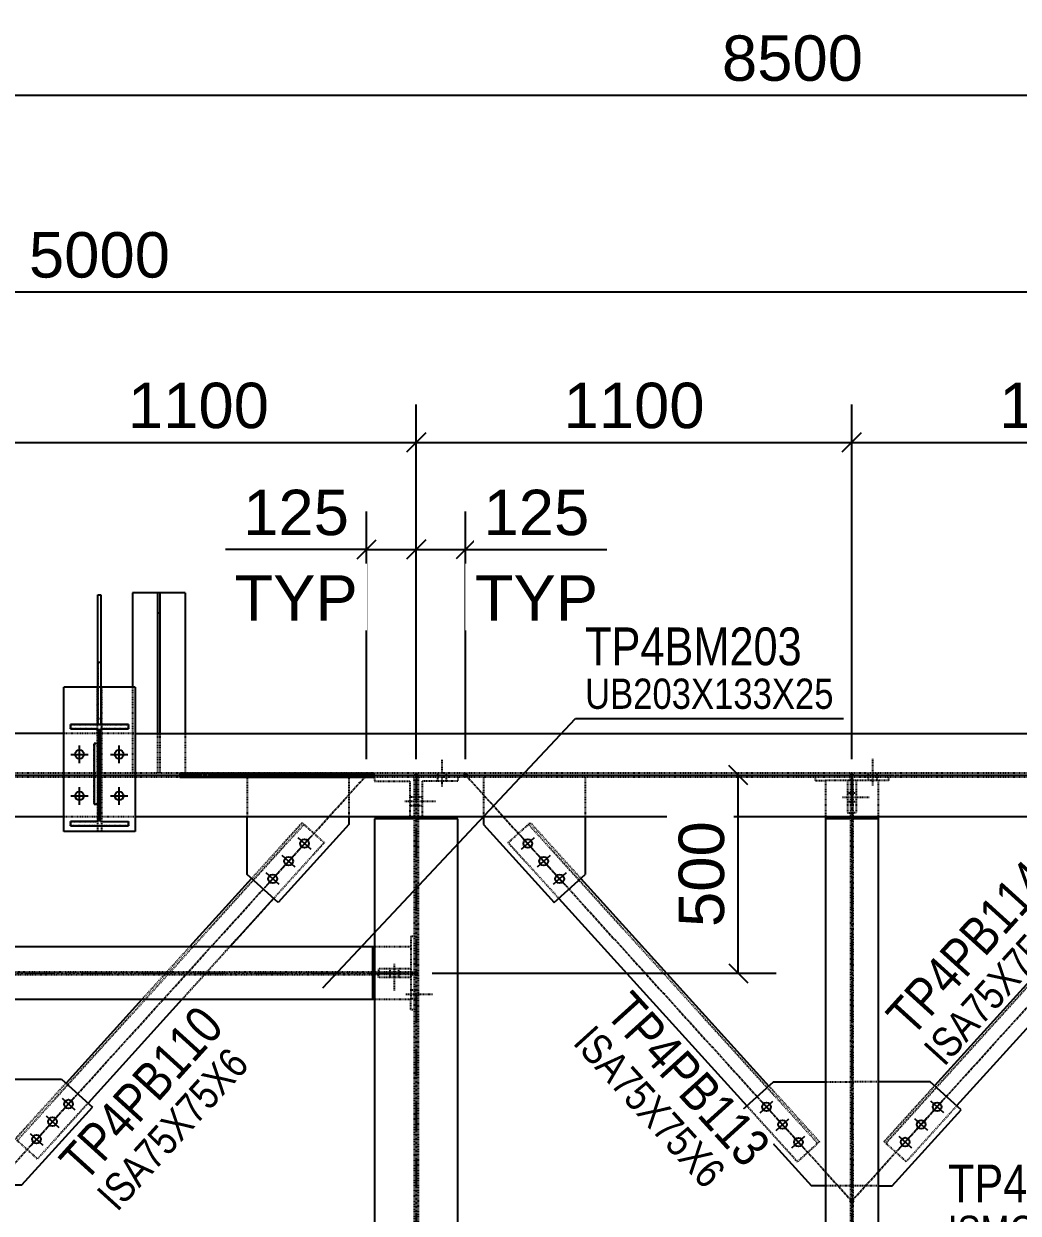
# Model space of a CAD drawing. Header units: millimetres. Extents: x 2102 to 21371, y 12217 to 26594.
# Drawn here: x 10941 to 13452, y 23215 to 26218 of the extents above; entities that cross this region are included whole.
import ezdxf

# ---------------------------------------------------------------- set-up
doc = ezdxf.new("R2010")
doc.units = ezdxf.units.MM
for name, pattern in [('CENTER', [12.7, 7.9375, -1.5875, 1.5875, -1.5875]), ('DXK_LINE_DOT2', [3.9198, 1.9599, -1.9599]), ('DXK_LINE_DOT5', [7.8785, 2.979, -0.9799, 0.9799, -0.9799, 0.9799, -0.9799])]:
    doc.linetypes.add(name, pattern=pattern)
for name, color, linetype in [('1', 7, 'Continuous'), ('2', 7, 'Continuous'), ('4', 7, 'Continuous'), ('6', 7, 'Continuous'), ('8', 7, 'Continuous')]:
    doc.layers.add(name, color=color, linetype=linetype)
doc.styles.add('Arial', font='arial.ttf', dxfattribs={"height": 0.2})
doc.styles.add('Arial Narrow', font='ARIALN.TTF', dxfattribs={"height": 0.2})

# ---------------------------------------------------------------- blocks, each defined once
blk = doc.blocks.new('GridLine-116860372-116908 - 114867')
at = {"layer": '2', "color": 7, "linetype": 'DXK_LINE_DOT5'}
blk.add_line((2535.4, 25070.8), (24512.1, 25070.8), dxfattribs=at)
blk = doc.blocks.new('Part-116860372-116072 - 114867')
at = {"layer": '1', "color": 6, "linetype": 'DXK_LINE_DOT2'}
for p, q in [((13167.3, 25064.1), (13167.3, 24939.6)), ((13488, 25064.1), (13488, 24939.6))]:
    blk.add_line(p, q, dxfattribs=at)
at = {"layer": '2', "color": 2, "linetype": 'Continuous'}
for p, q in [((13167.3, 24757.5), (13167.3, 24939.6)), ((13488, 24939.6), (13488, 24915.6)), ((13488, 24915.6), (13264.6, 24669.3)), ((13264.6, 24669.3), (13167.3, 24757.5))]:
    blk.add_line(p, q, dxfattribs=at)
blk = doc.blocks.new('Part-116860372-114967 - 114867')
at = {"layer": '4', "linetype": 'Continuous'}
for points in [[(15075.6, 25065.8, -1), (15075.6, 25075.8, -1)], [(15075.6, 22565.8, -1), (15075.6, 22575.8, -1)]]:
    blk.add_hatch(color=4, dxfattribs=at).paths.add_polyline_path(points)
at = {"layer": '1', "color": 6, "linetype": 'DXK_LINE_DOT2'}
for p, q in [((14992.3, 25054.1), (14992.3, 24939.6)), ((15158.8, 25054.1), (14992.3, 25054.1)), ((15072, 25054.1), (15072, 23580.8)), ((15079.1, 25054.1), (15079.1, 24939.6)), ((15158.8, 25054.1), (15158.8, 24939.6)), ((15079.1, 24933.3), (15079.1, 22680.6)), ((15072, 23580.8), (15072, 22680.6)), ((14992.3, 22674.4), (14992.3, 22585)), ((15072, 22674.4), (15072, 22585)), ((15079.1, 22674.4), (15079.1, 22585)), ((15158.8, 22674.4), (15158.8, 22585)), ((15158.8, 22585), (14992.3, 22585))]:
    blk.add_line(p, q, dxfattribs=at)
at = {"layer": '2', "color": 2, "linetype": 'Continuous'}
for p, q in [((14992.3, 24939.6), (14992.3, 22674.4)), ((15158.8, 24933.3), (14992.3, 24933.3)), ((15072, 24939.6), (15072, 24933.3)), ((15079.1, 24939.6), (15079.1, 24933.3)), ((15158.8, 24939.6), (15158.8, 22674.4)), ((15158.8, 22680.6), (14992.3, 22680.6)), ((15072, 22680.6), (15072, 22674.4)), ((15079.1, 22680.6), (15079.1, 22674.4))]:
    blk.add_line(p, q, dxfattribs=at)
at = {"layer": '4', "color": 4, "linetype": 'CENTER'}
blk.add_line((15075.6, 25070.8), (15075.6, 22570.8), dxfattribs=at)
at = {"layer": '4', "color": 4, "linetype": 'Continuous'}
for centre in [(15075.6, 25070.8), (15075.6, 22570.8)]:
    blk.add_circle(centre, 5, dxfattribs=at)
blk = doc.blocks.new('Part-116860372-114888 - 114867')
at = {"layer": '1', "color": 6, "linetype": 'DXK_LINE_DOT2'}
for p, q in [((12813.1, 25202.1), (12588.1, 25202.1)), ((19851.4, 25077.6), (9958.1, 25077.6)), ((19851.4, 25064.1), (9958.1, 25064.1)), ((12813.1, 24939.6), (12588.1, 24939.6))]:
    blk.add_line(p, q, dxfattribs=at)
at = {"layer": '2', "color": 2, "linetype": 'Continuous'}
for p, q in [((12588.1, 25202.1), (9958.1, 25202.1)), ((12813.1, 25202.1), (19851.4, 25202.1)), ((12588.1, 24939.6), (9958.1, 24939.6)), ((19851.4, 24939.6), (12813.1, 24939.6))]:
    blk.add_line(p, q, dxfattribs=at)
at = {"layer": '4', "color": 4, "linetype": 'CENTER'}
blk.add_line((9575.6, 25070.8), (20200.6, 25070.8), dxfattribs=at)
blk = doc.blocks.new('Part-116860372-114946 - 114867')
at = {"layer": '4', "linetype": 'Continuous'}
blk.add_hatch(color=4, dxfattribs=at).paths.add_polyline_path([(13700.6, 25065.8, -1), (13700.6, 25075.8, -1)])
at = {"layer": '1', "color": 6, "linetype": 'DXK_LINE_DOT2'}
for p, q in [((13693.8, 25054.1), (13693.8, 24329.8)), ((13707.3, 25054.1), (13693.8, 25054.1)), ((13707.3, 25054.1), (13707.3, 24939.6)), ((13707.3, 24933.3), (13707.3, 19233.3)), ((13693.8, 24329.8), (13693.8, 19233.3))]:
    blk.add_line(p, q, dxfattribs=at)
at = {"layer": '2', "color": 2, "linetype": 'Continuous'}
for p, q in [((13569.3, 24933.3), (13569.3, 19227.1)), ((13831.8, 24933.3), (13569.3, 24933.3)), ((13693.8, 24939.6), (13693.8, 24933.3)), ((13707.3, 24939.6), (13707.3, 24933.3)), ((13831.8, 19227.1), (13831.8, 24933.3))]:
    blk.add_line(p, q, dxfattribs=at)
at = {"layer": '4', "color": 4, "linetype": 'CENTER'}
blk.add_line((13700.6, 25070.8), (13700.6, 19070.8), dxfattribs=at)
at = {"layer": '4', "color": 4, "linetype": 'Continuous'}
blk.add_circle((13700.6, 25070.8), 5, dxfattribs=at)
blk = doc.blocks.new('Part-116860372-114890 - 114867')
at = {"layer": '4', "linetype": 'Continuous'}
blk.add_hatch(color=4, dxfattribs=at).paths.add_polyline_path([(12700.6, 25065.8, -1), (12700.6, 25075.8, -1)])
at = {"layer": '1', "color": 6, "linetype": 'DXK_LINE_DOT2'}
for p, q in [((12609.1, 25217.2), (12609.1, 25230.8)), ((12609.1, 25230.8), (12792.1, 25230.8)), ((12792.1, 25230.8), (12792.1, 25217.2)), ((12696.6, 25217.2), (12609.1, 25217.2)), ((12696.6, 24924.5), (12696.6, 25217.2)), ((12792.1, 25217.2), (12704.5, 25217.2)), ((12704.5, 25217.2), (12704.5, 24924.5)), ((12609.1, 24910.8), (12609.1, 24924.5)), ((12609.1, 24924.5), (12696.6, 24924.5)), ((12704.5, 24924.5), (12792.1, 24924.5)), ((12792.1, 24924.5), (12792.1, 24910.8)), ((12792.1, 24910.8), (12609.1, 24910.8))]:
    blk.add_line(p, q, dxfattribs=at)
at = {"layer": '2', "color": 2, "linetype": 'Continuous'}
for p, q in [((12792.1, 25230.8), (12609.1, 25230.8)), ((12609.1, 25230.8), (12609.1, 25217.2)), ((12792.1, 25217.2), (12792.1, 25230.8)), ((12609.1, 25217.2), (12696.6, 25217.2)), ((12696.6, 25217.2), (12696.6, 24924.5)), ((12704.5, 24924.5), (12704.5, 25217.2)), ((12704.5, 25217.2), (12792.1, 25217.2)), ((12696.6, 24924.5), (12609.1, 24924.5)), ((12609.1, 24924.5), (12609.1, 24910.8)), ((12704.5, 24924.5), (12792.1, 24924.5)), ((12792.1, 24910.8), (12792.1, 24924.5)), ((12609.1, 24910.8), (12792.1, 24910.8))]:
    blk.add_line(p, q, dxfattribs=at)
at = {"layer": '4', "color": 4, "linetype": 'CENTER'}
blk.add_line((12700.6, 25070.8), (12700.6, 25070.8), dxfattribs=at)
at = {"layer": '4', "color": 4, "linetype": 'Continuous'}
blk.add_circle((12700.6, 25070.8), 5, dxfattribs=at)
blk = doc.blocks.new('Part-116860372-114964 - 114867')
at = {"layer": '4', "linetype": 'Continuous'}
for points in [[(12325.6, 24440.8, -1), (12325.6, 24450.8, -1)], [(13700.6, 24440.8, -1), (13700.6, 24450.8, -1)]]:
    blk.add_hatch(color=4, dxfattribs=at).paths.add_polyline_path(points)
at = {"layer": '1', "color": 6, "linetype": 'DXK_LINE_DOT2'}
for p, q in [((12417.1, 24529.1), (12339.5, 24529.1)), ((12339.5, 24529.1), (12339.5, 24362.6)), ((13683.8, 24529.1), (13569.3, 24529.1)), ((13683.8, 24529.1), (13683.8, 24362.6)), ((12417.1, 24449.4), (12339.5, 24449.4)), ((12417.1, 24442.3), (12339.5, 24442.3)), ((13563.1, 24449.4), (12423.3, 24449.4)), ((12423.3, 24442.3), (13563.1, 24442.3)), ((13683.8, 24449.4), (13569.3, 24449.4)), ((13683.8, 24442.3), (13569.3, 24442.3)), ((12417.1, 24362.6), (12339.5, 24362.6)), ((13683.8, 24362.6), (13569.3, 24362.6))]:
    blk.add_line(p, q, dxfattribs=at)
at = {"layer": '2', "color": 2, "linetype": 'Continuous'}
for p, q in [((13569.3, 24529.1), (12417.1, 24529.1)), ((12423.3, 24529.1), (12423.3, 24362.6)), ((13563.1, 24529.1), (13563.1, 24362.6)), ((12423.3, 24449.4), (12417.1, 24449.4)), ((12417.1, 24442.3), (12423.3, 24442.3)), ((13569.3, 24449.4), (13563.1, 24449.4)), ((13569.3, 24442.3), (13563.1, 24442.3)), ((13569.3, 24362.6), (12417.1, 24362.6))]:
    blk.add_line(p, q, dxfattribs=at)
at = {"layer": '4', "color": 4, "linetype": 'CENTER'}
blk.add_line((12325.6, 24445.8), (13700.6, 24445.8), dxfattribs=at)
at = {"layer": '4', "color": 4, "linetype": 'Continuous'}
for centre in [(12325.6, 24445.8), (13700.6, 24445.8)]:
    blk.add_circle(centre, 5, dxfattribs=at)
blk = doc.blocks.new('Part-116860372-116075 - 114867')
at = {"layer": '1', "color": 6, "linetype": 'DXK_LINE_DOT2'}
for p, q in [((13913.2, 25064.1), (13913.2, 24939.6)), ((14233.8, 25064.1), (14233.8, 24939.6))]:
    blk.add_line(p, q, dxfattribs=at)
at = {"layer": '2', "color": 2, "linetype": 'Continuous'}
for p, q in [((13913.2, 24939.6), (13913.2, 24915.6)), ((14233.8, 24939.6), (14233.8, 24757.5)), ((13913.2, 24915.6), (14136.6, 24669.3)), ((14136.6, 24669.3), (14233.8, 24757.5))]:
    blk.add_line(p, q, dxfattribs=at)
blk = doc.blocks.new('Part-116860372-154281 - 114867')
at = {"layer": '1', "color": 6, "linetype": 'DXK_LINE_DOT2'}
for p, q in [((12804.8, 25348.3), (12804.8, 25077.6)), ((12884.5, 25202.1), (12884.5, 25077.6)), ((12891.6, 25202.1), (12891.6, 25077.6)), ((12971.3, 25202.1), (12971.3, 25077.6))]:
    blk.add_line(p, q, dxfattribs=at)
at = {"layer": '2', "color": 2, "linetype": 'Continuous'}
for p, q in [((12971.3, 25645.8), (12804.8, 25645.8)), ((12804.8, 25645.8), (12804.8, 25348.3)), ((12884.5, 25645.8), (12884.5, 25202.1)), ((12891.6, 25645.8), (12891.6, 25202.1)), ((12971.3, 25645.8), (12971.3, 25202.1)), ((12884.5, 25583.3), (12891.6, 25583.3))]:
    blk.add_line(p, q, dxfattribs=at)
blk = doc.blocks.new('Bolt-116860372-116079 - 114867')
at = {"layer": '2', "color": 1, "linetype": 'Continuous'}
for p, q in [((15324.3, 24042.7), (15365.1, 24005.8)), ((15363.1, 24044.7), (15326.2, 24003.9)), ((15274, 23987.1), (15314.7, 23950.2)), ((15312.8, 23989.1), (15275.9, 23948.3)), ((15223.6, 23931.5), (15264.4, 23894.6)), ((15262.5, 23933.5), (15225.5, 23892.7))]:
    blk.add_line(p, q, dxfattribs=at)
for centre in [(15344.7, 24024.3), (15294.3, 23968.7), (15244, 23913.1)]:
    blk.add_circle(centre, 13.8, dxfattribs=at)
blk = doc.blocks.new('Part-116860372-115091 - 114867')
at = {"layer": '4', "linetype": 'Continuous'}
for points in [[(16292.4, 25065.8, -1), (16292.4, 25075.8, -1)], [(15075.6, 23722.1, -1), (15075.6, 23732.1, -1)]]:
    blk.add_hatch(color=4, dxfattribs=at).paths.add_polyline_path(points)
at = {"layer": '1', "color": 6, "linetype": 'DXK_LINE_DOT2'}
for p, q in [((16094.6, 24915.8), (15183.1, 23909.2)), ((16089.1, 24920.8), (15929.7, 24744.8)), ((16089.1, 24920.8), (16158.6, 24857.9)), ((16158.6, 24857.9), (15999.2, 24681.9)), ((15177.6, 23914.2), (15337, 24090.3)), ((15406.5, 24027.3), (15247.1, 23851.3)), ((15247.1, 23851.3), (15177.6, 23914.2))]:
    blk.add_line(p, q, dxfattribs=at)
at = {"layer": '2', "color": 2, "linetype": 'Continuous'}
for p, q in [((15929.7, 24744.8), (15337, 24090.3)), ((15999.2, 24681.9), (15406.5, 24027.3))]:
    blk.add_line(p, q, dxfattribs=at)
at = {"layer": '4', "color": 4, "linetype": 'CENTER'}
blk.add_line((15075.6, 23727.1), (16292.4, 25070.8), dxfattribs=at)
at = {"layer": '4', "color": 4, "linetype": 'Continuous'}
for centre in [(16292.4, 25070.8), (15075.6, 23727.1)]:
    blk.add_circle(centre, 5, dxfattribs=at)
blk = doc.blocks.new('Part-116860372-115092 - 114867')
at = {"layer": '4', "linetype": 'Continuous'}
for points in [[(13856.8, 25065.8, -1), (13856.8, 25075.8, -1)], [(15075.6, 23722.1, -1), (15075.6, 23732.1, -1)]]:
    blk.add_hatch(color=4, dxfattribs=at).paths.add_polyline_path(points)
at = {"layer": '1', "color": 6, "linetype": 'DXK_LINE_DOT2'}
for p, q in [((13990.9, 24857.9), (14060.4, 24920.8)), ((14054.8, 24915.8), (14968, 23908.9)), ((14060.4, 24920.8), (14219.9, 24744.9)), ((13990.9, 24857.9), (14150.5, 24681.9)), ((14973.6, 23914), (14814, 24089.9)), ((14744.6, 24026.9), (14904.1, 23851)), ((14973.6, 23914), (14904.1, 23851))]:
    blk.add_line(p, q, dxfattribs=at)
at = {"layer": '2', "color": 2, "linetype": 'Continuous'}
for p, q in [((14219.9, 24744.9), (14814, 24089.9)), ((14150.5, 24681.9), (14744.6, 24026.9))]:
    blk.add_line(p, q, dxfattribs=at)
at = {"layer": '4', "color": 4, "linetype": 'CENTER'}
blk.add_line((13856.8, 25070.8), (15075.6, 23727.1), dxfattribs=at)
at = {"layer": '4', "color": 4, "linetype": 'Continuous'}
for centre in [(13856.8, 25070.8), (15075.6, 23727.1)]:
    blk.add_circle(centre, 5, dxfattribs=at)
blk = doc.blocks.new('Part-116860372-115093 - 114867')
at = {"layer": '4', "linetype": 'Continuous'}
for points in [[(13544.3, 25065.8, -1), (13544.3, 25075.8, -1)], [(12325.6, 23722.1, -1), (12325.6, 23732.1, -1)]]:
    blk.add_hatch(color=4, dxfattribs=at).paths.add_polyline_path(points)
at = {"layer": '1', "color": 6, "linetype": 'DXK_LINE_DOT2'}
for p, q in [((13346.3, 24915.8), (12441.4, 23918)), ((13340.8, 24920.8), (13181.2, 24744.9)), ((13340.8, 24920.8), (13410.2, 24857.9)), ((13410.2, 24857.9), (12961, 24362.6)), ((12985.5, 24529.1), (12834.5, 24362.6)), ((12435.8, 23923.1), (12595.4, 24099)), ((12664.8, 24036), (12505.3, 23860.1)), ((12435.8, 23923.1), (12505.3, 23860.1))]:
    blk.add_line(p, q, dxfattribs=at)
at = {"layer": '2', "color": 2, "linetype": 'Continuous'}
for p, q in [((13181.2, 24744.9), (12985.5, 24529.1)), ((13250.7, 24681.9), (13112, 24529.1)), ((12834.5, 24362.6), (12595.4, 24099)), ((12961, 24362.6), (12664.8, 24036))]:
    blk.add_line(p, q, dxfattribs=at)
at = {"layer": '4', "color": 4, "linetype": 'CENTER'}
blk.add_line((12325.6, 23727.1), (13544.3, 25070.8), dxfattribs=at)
at = {"layer": '4', "color": 4, "linetype": 'Continuous'}
for centre in [(13544.3, 25070.8), (12325.6, 23727.1)]:
    blk.add_circle(centre, 5, dxfattribs=at)
blk = doc.blocks.new('Part-116860372-115464 - 114867')
at = {"layer": '1', "color": 6, "linetype": 'DXK_LINE_DOT2'}
for p, q in [((14959.5, 25064.1), (14959.5, 25054.1)), ((14959.5, 25054.1), (14992.3, 25054.1)), ((15062, 25054.1), (15062, 24951.6)), ((15072, 25054.1), (15072, 25064.1)), ((15062, 24951.6), (15072, 24951.6))]:
    blk.add_line(p, q, dxfattribs=at)
blk = doc.blocks.new('Bolt-116860372-115478 - 114867')
at = {"layer": '1', "color": 1, "linetype": 'DXK_LINE_DOT2'}
for p, q in [((15141.6, 25037.8), (15141.6, 25122.8)), ((15127.9, 25064.1), (15127.9, 25077.6)), ((15155.4, 25064.1), (15155.4, 25077.6)), ((15127.9, 25054.1), (15127.9, 25064.1)), ((15155.4, 25054.1), (15155.4, 25064.1))]:
    blk.add_line(p, q, dxfattribs=at)
blk = doc.blocks.new('Bolt-116860372-115490 - 114867')
at = {"layer": '1', "color": 1, "linetype": 'DXK_LINE_DOT2'}
for p, q in [((13681.3, 25002.8), (13693.8, 25002.8)), ((13693.8, 25002.8), (13707.3, 25002.8)), ((13707.3, 25002.8), (13719.8, 25002.8)), ((13665.1, 24989.1), (13762.6, 24989.1)), ((13681.3, 24975.3), (13693.8, 24975.3)), ((13693.8, 24975.3), (13707.3, 24975.3)), ((13707.3, 24975.3), (13719.8, 24975.3))]:
    blk.add_line(p, q, dxfattribs=at)
blk = doc.blocks.new('Part-116860372-115488 - 114867')
at = {"layer": '1', "color": 6, "linetype": 'DXK_LINE_DOT2'}
for p, q in [((13707.3, 25064.1), (13707.3, 25054.1)), ((13832.3, 25051.6), (13719.8, 25051.6)), ((13719.8, 25051.6), (13719.8, 24939.6)), ((13832.3, 25064.1), (13832.3, 25051.6)), ((13707.3, 24939.6), (13707.3, 24939.1))]:
    blk.add_line(p, q, dxfattribs=at)
at = {"layer": '2', "color": 2, "linetype": 'Continuous'}
for p, q in [((13719.8, 24939.1), (13707.3, 24939.1)), ((13719.8, 24939.6), (13719.8, 24939.1))]:
    blk.add_line(p, q, dxfattribs=at)
blk = doc.blocks.new('Part-116860372-115463 - 114867')
at = {"layer": '1', "color": 6, "linetype": 'DXK_LINE_DOT2'}
for p, q in [((15079.1, 25054.1), (15079.1, 25064.1)), ((15089.1, 25054.1), (15089.1, 24951.6)), ((15191.6, 25054.1), (15158.8, 25054.1)), ((15191.6, 25064.1), (15191.6, 25054.1)), ((15089.1, 24951.6), (15079.1, 24951.6))]:
    blk.add_line(p, q, dxfattribs=at)
blk = doc.blocks.new('Bolt-116860372-115465 - 114867')
at = {"layer": '1', "color": 1, "linetype": 'DXK_LINE_DOT2'}
for p, q in [((15045.8, 25001.6), (15130.8, 25001.6)), ((15062, 25015.3), (15072, 25015.3)), ((15072, 25015.3), (15079.1, 25015.3)), ((15079.1, 25015.3), (15089.1, 25015.3)), ((15062, 24987.8), (15072, 24987.8)), ((15072, 24987.8), (15079.1, 24987.8)), ((15079.1, 24987.8), (15089.1, 24987.8))]:
    blk.add_line(p, q, dxfattribs=at)
blk = doc.blocks.new('Part-116860372-115489 - 114867')
at = {"layer": '1', "color": 6, "linetype": 'DXK_LINE_DOT2'}
for p, q in [((13568.8, 25064.1), (13568.8, 25051.6)), ((13568.8, 25051.6), (13681.3, 25051.6)), ((13681.3, 24939.1), (13681.3, 25051.6)), ((13693.8, 25054.1), (13693.8, 25064.1))]:
    blk.add_line(p, q, dxfattribs=at)
at = {"layer": '2', "color": 2, "linetype": 'Continuous'}
for p, q in [((13681.3, 24939.6), (13681.3, 24939.1)), ((13681.3, 24939.1), (13693.8, 24939.1))]:
    blk.add_line(p, q, dxfattribs=at)
blk = doc.blocks.new('Bolt-116860372-115491 - 114867')
at = {"layer": '1', "color": 1, "linetype": 'DXK_LINE_DOT2'}
for p, q in [((13782.3, 25035.3), (13782.3, 25120.3)), ((13768.6, 25064.1), (13768.6, 25077.6)), ((13796.1, 25064.1), (13796.1, 25077.6)), ((13768.6, 25051.6), (13768.6, 25064.1)), ((13796.1, 25051.6), (13796.1, 25064.1))]:
    blk.add_line(p, q, dxfattribs=at)
blk = doc.blocks.new('Bolt-116860372-116167 - 114867')
at = {"layer": '2', "color": 1, "linetype": 'Continuous'}
for p, q in [((12638.1, 25109), (12638.1, 25164)), ((12763.1, 25109), (12763.1, 25164)), ((12610.6, 25136.5), (12665.6, 25136.5)), ((12735.6, 25136.5), (12790.6, 25136.5)), ((12610.6, 25005.2), (12665.6, 25005.2)), ((12638.1, 24977.7), (12638.1, 25032.7)), ((12735.6, 25005.2), (12790.6, 25005.2)), ((12763.1, 24977.7), (12763.1, 25032.7))]:
    blk.add_line(p, q, dxfattribs=at)
for centre in [(12638.1, 25136.5), (12763.1, 25136.5), (12638.1, 25005.2), (12763.1, 25005.2)]:
    blk.add_circle(centre, 13.8, dxfattribs=at)
blk = doc.blocks.new('Part-116860372-149888 - 114867')
at = {"layer": '1', "color": 6, "linetype": 'DXK_LINE_DOT2'}
for p, q in [((12695.6, 25427.7), (12695.6, 25230.8)), ((12705.6, 25427.7), (12705.6, 25230.8)), ((12695.6, 25249.6), (12705.6, 25249.6))]:
    blk.add_line(p, q, dxfattribs=at)
at = {"layer": '2', "color": 2, "linetype": 'Continuous'}
for p, q in [((12695.6, 25427.7), (12695.6, 25640.3)), ((12695.6, 25640.3), (12705.6, 25640.3)), ((12705.6, 25640.3), (12705.6, 25427.7)), ((12695.6, 25230.8), (12695.6, 25427.7)), ((12695.6, 25427.7), (12705.6, 25427.7)), ((12705.6, 25427.7), (12705.6, 25230.8)), ((12705.6, 25230.8), (12695.6, 25230.8))]:
    blk.add_line(p, q, dxfattribs=at)
blk = doc.blocks.new('Part-116860372-154757 - 114867')
at = {"layer": '1', "color": 6, "linetype": 'DXK_LINE_DOT2'}
for p, q in [((12683.9, 24978.8), (12683.9, 25170.3)), ((12683.9, 25170.3), (12696.4, 25170.3)), ((12696.4, 25170.3), (12696.4, 24978.8)), ((12696.4, 24978.8), (12683.9, 24978.8))]:
    blk.add_line(p, q, dxfattribs=at)
at = {"layer": '2', "color": 2, "linetype": 'Continuous'}
for p, q in [((12696.4, 25170.3), (12683.9, 25170.3)), ((12683.9, 25170.3), (12683.9, 24978.8)), ((12696.4, 24978.8), (12696.4, 25170.3)), ((12683.9, 24978.8), (12696.4, 24978.8))]:
    blk.add_line(p, q, dxfattribs=at)
blk = doc.blocks.new('Part-116860372-115600 - 114867')
at = {"layer": '1', "color": 6, "linetype": 'DXK_LINE_DOT2'}
for p, q in [((13581.3, 24432.3), (13581.3, 24442.3)), ((13683.8, 24442.3), (13693.8, 24442.3)), ((13683.8, 24432.3), (13581.3, 24432.3)), ((13683.8, 24329.8), (13683.8, 24362.6)), ((13693.8, 24329.8), (13683.8, 24329.8))]:
    blk.add_line(p, q, dxfattribs=at)
blk = doc.blocks.new('Part-116860372-115601 - 114867')
at = {"layer": '1', "color": 6, "linetype": 'DXK_LINE_DOT2'}
for p, q in [((13693.8, 24561.9), (13683.8, 24561.9)), ((13683.8, 24561.9), (13683.8, 24529.1)), ((13683.8, 24459.4), (13581.3, 24459.4)), ((13581.3, 24459.4), (13581.3, 24449.4)), ((13683.8, 24449.4), (13693.8, 24449.4))]:
    blk.add_line(p, q, dxfattribs=at)
blk = doc.blocks.new('Bolt-116860372-115602 - 114867')
at = {"layer": '1', "color": 1, "linetype": 'DXK_LINE_DOT2'}
for p, q in [((13631.3, 24475.6), (13631.3, 24390.6)), ((13617.6, 24459.4), (13617.6, 24449.4)), ((13617.6, 24449.4), (13617.6, 24442.3)), ((13617.6, 24442.3), (13617.6, 24432.3)), ((13645.1, 24459.4), (13645.1, 24449.4)), ((13645.1, 24449.4), (13645.1, 24442.3)), ((13645.1, 24442.3), (13645.1, 24432.3))]:
    blk.add_line(p, q, dxfattribs=at)
blk = doc.blocks.new('Bolt-116860372-115606 - 114867')
at = {"layer": '1', "color": 1, "linetype": 'DXK_LINE_DOT2'}
for p, q in [((13667.6, 24379.8), (13752.6, 24379.8)), ((13683.8, 24393.5), (13693.8, 24393.5)), ((13683.8, 24366), (13693.8, 24366)), ((13693.8, 24393.5), (13707.3, 24393.5)), ((13693.8, 24366), (13707.3, 24366))]:
    blk.add_line(p, q, dxfattribs=at)
blk = doc.blocks.new('Part-116860372-116545 - 114867')
at = {"layer": '1', "color": 6, "linetype": 'DXK_LINE_DOT2'}
for p, q in [((12694.3, 25077.6), (12694.3, 25348.3)), ((12694.3, 25348.3), (12695.6, 25348.3)), ((12705.6, 25348.3), (12706.8, 25348.3)), ((12706.8, 25348.3), (12706.8, 25077.6)), ((12706.8, 25102.6), (12694.3, 25102.6))]:
    blk.add_line(p, q, dxfattribs=at)
blk = doc.blocks.new('Part-116860372-116069 - 114867')
at = {"layer": '1', "color": 6, "linetype": 'DXK_LINE_DOT2'}
for p, q in [((12417.1, 24111.6), (12329.5, 24111.6)), ((12417.1, 23778.1), (12329.5, 23778.1))]:
    blk.add_line(p, q, dxfattribs=at)
at = {"layer": '2', "color": 2, "linetype": 'Continuous'}
for p, q in [((12417.1, 24111.6), (12581.5, 24111.6)), ((12581.5, 24111.6), (12678.7, 24023.4)), ((12456.2, 23778.1), (12678.7, 24023.4)), ((12417.1, 23778.1), (12456.2, 23778.1))]:
    blk.add_line(p, q, dxfattribs=at)
blk = doc.blocks.new('Bolt-116860372-116070 - 114867')
at = {"layer": '2', "color": 1, "linetype": 'Continuous'}
for p, q in [((12582.7, 24051.5), (12623.4, 24014.5)), ((12621.5, 24053.4), (12584.5, 24012.6)), ((12532.3, 23995.9), (12573, 23959)), ((12571.1, 23997.8), (12534.2, 23957.1)), ((12481.9, 23940.4), (12522.6, 23903.4)), ((12520.7, 23942.3), (12483.8, 23901.5))]:
    blk.add_line(p, q, dxfattribs=at)
for centre in [(12603, 24033), (12552.6, 23977.4), (12502.3, 23921.9)]:
    blk.add_circle(centre, 13.8, dxfattribs=at)
blk = doc.blocks.new('Bolt-116860372-116073 - 114867')
at = {"layer": '2', "color": 1, "linetype": 'Continuous'}
for p, q in [((13368.8, 24836.4), (13328.1, 24873.3)), ((13329.9, 24834.5), (13366.9, 24875.2)), ((13318.4, 24780.8), (13277.7, 24817.8)), ((13279.6, 24778.9), (13316.5, 24819.7)), ((13268, 24725.3), (13227.3, 24762.2)), ((13229.2, 24723.4), (13266.1, 24764.1))]:
    blk.add_line(p, q, dxfattribs=at)
for centre in [(13348.4, 24854.8), (13298, 24799.3), (13247.6, 24743.7)]:
    blk.add_circle(centre, 13.8, dxfattribs=at)
blk = doc.blocks.new('Bolt-116860372-116076 - 114867')
at = {"layer": '2', "color": 1, "linetype": 'Continuous'}
for p, q in [((14073.1, 24873.3), (14032.4, 24836.4)), ((14071.2, 24834.5), (14034.3, 24875.2)), ((14123.5, 24817.8), (14082.7, 24780.8)), ((14121.6, 24778.9), (14084.6, 24819.7)), ((14173.9, 24762.2), (14133.1, 24725.3)), ((14172, 24723.4), (14135, 24764.1))]:
    blk.add_line(p, q, dxfattribs=at)
for centre in [(14052.7, 24854.8), (14103.1, 24799.3), (14153.5, 24743.7)]:
    blk.add_circle(centre, 13.8, dxfattribs=at)
blk = doc.blocks.new('Part-116860372-116078 - 114867')
at = {"layer": '1', "color": 6, "linetype": 'DXK_LINE_DOT2'}
for p, q in [((15158.8, 24102.9), (15079.1, 24102.9)), ((15158.8, 23774.6), (15079.1, 23774.6))]:
    blk.add_line(p, q, dxfattribs=at)
at = {"layer": '2', "color": 2, "linetype": 'Continuous'}
for p, q in [((15323.1, 24102.9), (15158.8, 24102.9)), ((15420.4, 24014.8), (15323.1, 24102.9)), ((15202.9, 23774.6), (15420.4, 24014.8)), ((15158.8, 23774.6), (15202.9, 23774.6))]:
    blk.add_line(p, q, dxfattribs=at)
blk = doc.blocks.new('Part-116860372-116081 - 114867')
at = {"layer": '1', "color": 6, "linetype": 'DXK_LINE_DOT2'}
for p, q in [((15072, 24102.5), (14992.3, 24102.5)), ((15072, 23774.5), (14992.3, 23774.5))]:
    blk.add_line(p, q, dxfattribs=at)
at = {"layer": '2', "color": 2, "linetype": 'Continuous'}
for p, q in [((14827.9, 24102.5), (14730.7, 24014.3)), ((14992.3, 24102.5), (14827.9, 24102.5)), ((14730.7, 24014.3), (14948.2, 23774.5)), ((14992.3, 23774.5), (14948.2, 23774.5))]:
    blk.add_line(p, q, dxfattribs=at)
blk = doc.blocks.new('Bolt-116860372-116082 - 114867')
at = {"layer": '2', "color": 1, "linetype": 'Continuous'}
for p, q in [((14786, 24005.4), (14826.7, 24042.4)), ((14787.9, 24044.3), (14824.8, 24003.5)), ((14836.4, 23949.9), (14877.1, 23986.8)), ((14838.3, 23988.7), (14875.2, 23948)), ((14886.8, 23894.3), (14927.5, 23931.3)), ((14888.7, 23933.2), (14925.6, 23892.4))]:
    blk.add_line(p, q, dxfattribs=at)
for centre in [(14806.4, 24023.9), (14856.8, 23968.3), (14907.1, 23912.8)]:
    blk.add_circle(centre, 13.8, dxfattribs=at)
blk = doc.blocks.new('Part-116860372-116166 - 114867')
at = {"layer": '1', "color": 6, "linetype": 'DXK_LINE_DOT2'}
blk.add_line((12705.6, 25348.3), (12695.6, 25348.3), dxfattribs=at)
at = {"layer": '2', "color": 2, "linetype": 'Continuous'}
for p, q in [((12588.1, 24892.7), (12588.1, 25348.3)), ((12695.6, 25348.3), (12588.1, 25348.3)), ((12813.1, 25348.3), (12705.6, 25348.3)), ((12813.1, 25348.3), (12813.1, 24892.7)), ((12813.1, 24892.7), (12588.1, 24892.7))]:
    blk.add_line(p, q, dxfattribs=at)
blk = doc.blocks.new('Part-116860372-116169 - 114867')
at = {"layer": '2', "color": 2, "linetype": 'Continuous'}
for p, q in [((12954.9, 25077.1), (13566.5, 25077.1)), ((12954.9, 25077.1), (12954.9, 25064.6)), ((13340.8, 25064.6), (13340.8, 25077.1)), ((13566.5, 25077.1), (13566.5, 25064.6)), ((12954.9, 25064.6), (13566.5, 25064.6))]:
    blk.add_line(p, q, dxfattribs=at)
blk = doc.blocks.new('Part-116860372-116544 - 114867')
at = {"layer": '1', "color": 6, "linetype": 'DXK_LINE_DOT2'}
for p, q in [((12694.3, 25064.1), (12694.3, 24892.7)), ((12706.8, 25039.1), (12694.3, 25039.1)), ((12706.8, 25064.1), (12706.8, 24892.7)), ((12706.8, 24892.7), (12694.3, 24892.7))]:
    blk.add_line(p, q, dxfattribs=at)
blk = doc.blocks.new('StraightDimension-116860372-120171 - 114867')
at = {"layer": '6', "color": 3, "linetype": 'Continuous'}
for p, q in [((9575.6, 25120.8), (9575.6, 26716.1)), ((15825.6, 22745.8), (15825.6, 26716.1)), ((9605.6, 26626.1), (9545.6, 26566.1)), ((15795.6, 26566.1), (15855.6, 26626.1)), ((9575.6, 26596.1), (15825.6, 26596.1))]:
    blk.add_line(p, q, dxfattribs=at)
at = {"color": 0}
blk.add_wipeout([(12952.9, 26611.1), (12952.9, 26821.1), (12448.2, 26821.1), (12448.2, 26611.1)], dxfattribs=at).dxf.layer = '6'
at = {"layer": '6', "color": 7, "style": 'Arial'}
blk.add_text('5000', height=143.26, dxfattribs=at).set_placement((12478.2, 26641.1))
blk = doc.blocks.new('StraightDimension-116860372-121919 - 114867')
at = {"layer": '6', "color": 3, "linetype": 'Continuous'}
for p, q in [((12325.6, 25120.8), (12325.6, 26240.9)), ((13700.6, 25120.8), (13700.6, 26240.9)), ((12355.6, 26150.9), (12295.6, 26090.9)), ((13670.6, 26090.9), (13730.6, 26150.9)), ((12325.6, 26120.9), (13700.6, 26120.9))]:
    blk.add_line(p, q, dxfattribs=at)
at = {"color": 0}
blk.add_wipeout([(13265.4, 26135.9), (13265.4, 26345.9), (12760.7, 26345.9), (12760.7, 26135.9)], dxfattribs=at).dxf.layer = '6'
at = {"layer": '6', "color": 7, "style": 'Arial'}
blk.add_text('1100', height=143.26, dxfattribs=at).set_placement((12790.7, 26165.9))
blk = doc.blocks.new('StraightDimension-116860372-144215 - 114867')
at = {"layer": '6', "color": 3, "linetype": 'Continuous'}
for p, q in [((13544.3, 25120.8), (13544.3, 25903.3)), ((13700.6, 25120.8), (13700.6, 25903.3)), ((13514.3, 25753.3), (13574.3, 25813.3)), ((13730.6, 25813.3), (13670.6, 25753.3)), ((13544.3, 25783.3), (13700.6, 25783.3))]:
    blk.add_line(p, q, dxfattribs=at)
at = {"color": 0}
blk.add_wipeout([(13518.1, 25798.3), (13518.1, 26008.3), (13124.5, 26008.3), (13124.5, 25798.3)], dxfattribs=at).dxf.layer = '6'
at = {"color": 0, "linetype": 'Continuous'}
blk.add_wipeout([(13545.7, 25528.3), (13545.7, 25738.3), (13096.9, 25738.3), (13096.9, 25528.3)], dxfattribs=at).dxf.layer = '6'
at = {"layer": '6', "color": 3, "linetype": 'Continuous'}
blk.add_line((13544.3, 25783.3), (13098.3, 25783.3), dxfattribs=at)
blk.add_line((13544.3, 25783.3), (13098.3, 25783.3), dxfattribs=at)
at = {"layer": '6', "color": 7, "style": 'Arial'}
blk.add_text('125', height=143.26, dxfattribs=at).set_placement((13154.5, 25828.3))
at = {"layer": '6', "color": 7, "linetype": 'Continuous', "style": 'Arial'}
blk.add_text('TYP', height=143.26, dxfattribs=at).set_placement((13126.9, 25558.3))
blk = doc.blocks.new('StraightDimension-116860372-119750 - 114867')
at = {"layer": '6', "color": 3, "linetype": 'Continuous'}
blk.add_line((9575.6, 27217), (20200.6, 27217), dxfattribs=at)
at = {"color": 0}
blk.add_wipeout([(15140.4, 27232), (15140.4, 27442), (14635.7, 27442), (14635.7, 27232)], dxfattribs=at).dxf.layer = '6'
at = {"layer": '6', "color": 7, "style": 'Arial'}
blk.add_text('8500', height=143.26, dxfattribs=at).set_placement((14665.7, 27262))
blk = doc.blocks.new('StraightDimension-116860372-121917 - 114867')
at = {"layer": '6', "color": 3, "linetype": 'Continuous'}
for p, q in [((15075.6, 25120.8), (15075.6, 26240.9)), ((16450.6, 25120.8), (16450.6, 26240.9)), ((15105.6, 26150.9), (15045.6, 26090.9)), ((16420.6, 26090.9), (16480.6, 26150.9)), ((15075.6, 26120.9), (16450.6, 26120.9))]:
    blk.add_line(p, q, dxfattribs=at)
at = {"color": 0}
blk.add_wipeout([(16015.4, 26135.9), (16015.4, 26345.9), (15510.7, 26345.9), (15510.7, 26135.9)], dxfattribs=at).dxf.layer = '6'
at = {"layer": '6', "color": 7, "style": 'Arial'}
blk.add_text('1100', height=143.26, dxfattribs=at).set_placement((15540.7, 26165.9))
blk = doc.blocks.new('StraightDimension-116860372-121918 - 114867')
at = {"layer": '6', "color": 3, "linetype": 'Continuous'}
for p, q in [((13700.6, 25120.8), (13700.6, 26240.9)), ((15075.6, 25120.8), (15075.6, 26240.9)), ((13730.6, 26150.9), (13670.6, 26090.9)), ((15045.6, 26090.9), (15105.6, 26150.9)), ((13700.6, 26120.9), (15075.6, 26120.9))]:
    blk.add_line(p, q, dxfattribs=at)
at = {"color": 0}
blk.add_wipeout([(14640.4, 26135.9), (14640.4, 26345.9), (14135.7, 26345.9), (14135.7, 26135.9)], dxfattribs=at).dxf.layer = '6'
at = {"layer": '6', "color": 7, "style": 'Arial'}
blk.add_text('1100', height=143.26, dxfattribs=at).set_placement((14165.7, 26165.9))
blk = doc.blocks.new('StraightDimension-116860372-126334 - 114867')
at = {"layer": '6', "color": 3, "linetype": 'Continuous'}
for p, q in [((14747.4, 25040.8), (14687.4, 25100.8)), ((13750.6, 25070.8), (14837.4, 25070.8)), ((14717.4, 24445.8), (14717.4, 25070.8)), ((14687.4, 24475.8), (14747.4, 24415.8)), ((13750.6, 24445.8), (14837.4, 24445.8))]:
    blk.add_line(p, q, dxfattribs=at)
at = {"color": 0}
blk.add_wipeout([(14702.4, 24955.1), (14492.4, 24955.1), (14492.4, 24561.6), (14702.4, 24561.6)], dxfattribs=at).dxf.layer = '6'
at = {"layer": '6', "color": 7, "style": 'Arial'}
blk.add_text('500', height=143.26, rotation=90.0002, dxfattribs=at).set_placement((14672.4, 24591.6))
blk = doc.blocks.new('StraightDimension-116860372-144214 - 114867')
at = {"layer": '6', "color": 3, "linetype": 'Continuous'}
for p, q in [((13700.6, 25120.8), (13700.6, 25903.3)), ((13856.8, 25120.8), (13856.8, 25903.3)), ((13670.6, 25753.3), (13730.6, 25813.3)), ((13886.8, 25813.3), (13826.8, 25753.3)), ((13700.6, 25783.3), (13856.8, 25783.3))]:
    blk.add_line(p, q, dxfattribs=at)
at = {"color": 0}
blk.add_wipeout([(14276.6, 25798.3), (14276.6, 26008.3), (13883.1, 26008.3), (13883.1, 25798.3)], dxfattribs=at).dxf.layer = '6'
at = {"color": 0, "linetype": 'Continuous'}
blk.add_wipeout([(14304.2, 25528.3), (14304.2, 25738.3), (13855.5, 25738.3), (13855.5, 25528.3)], dxfattribs=at).dxf.layer = '6'
at = {"layer": '6', "color": 3, "linetype": 'Continuous'}
blk.add_line((13856.8, 25783.3), (14302.9, 25783.3), dxfattribs=at)
blk.add_line((13856.8, 25783.3), (14302.9, 25783.3), dxfattribs=at)
at = {"layer": '6', "color": 7, "style": 'Arial'}
blk.add_text('125', height=143.26, dxfattribs=at).set_placement((13913.1, 25828.3))
at = {"layer": '6', "color": 7, "linetype": 'Continuous', "style": 'Arial'}
blk.add_text('TYP', height=143.26, dxfattribs=at).set_placement((13885.5, 25558.3))
blk = doc.blocks.new('Mark-116860372-129353 - 114867')
at = {"layer": '8', "color": 7, "linetype": 'Continuous'}
for p, q in [((13405.7, 24399.5), (14203.8, 25250.1)), ((14203.8, 25250.1), (15049.5, 25250.1))]:
    blk.add_line(p, q, dxfattribs=at)
at = {"color": 0}
for points in [[(14918.9, 25417.6), (14918.9, 25542.6), (14233.8, 25542.6), (14233.8, 25417.6)], [(15019.5, 25280.1), (15019.5, 25380.1), (14233.8, 25380.1), (14233.8, 25280.1)]]:
    blk.add_wipeout(points, dxfattribs=at).dxf.layer = '8'
for points in [[(14918.9, 25417.6), (14918.9, 25542.6), (14233.8, 25542.6), (14233.8, 25417.6)], [(15019.5, 25280.1), (15019.5, 25380.1), (14233.8, 25380.1), (14233.8, 25280.1)]]:
    blk.add_wipeout(points, dxfattribs=at).dxf.layer = '8'
at = {"layer": '8', "color": 7, "style": 'Arial Narrow'}
for s, height, p in [('TP4BM203', 119.3, (14233.8, 25417.6)), ('UB203X133X25', 95.443, (14233.8, 25280.1))]:
    blk.add_text(s, height=height, dxfattribs=at).set_placement(p)
blk = doc.blocks.new('Mark-116860372-129473 - 114867')
at = {"color": 0}
for points in [[(16064, 23722.6), (16064, 23847.6), (15378.9, 23847.6), (15378.9, 23722.6)], [(15835.7, 23585.1), (15835.7, 23685.1), (15378.9, 23685.1), (15378.9, 23585.1)]]:
    blk.add_wipeout(points, dxfattribs=at).dxf.layer = '8'
for points in [[(16064, 23722.6), (16064, 23847.6), (15378.9, 23847.6), (15378.9, 23722.6)], [(15835.7, 23585.1), (15835.7, 23685.1), (15378.9, 23685.1), (15378.9, 23585.1)]]:
    blk.add_wipeout(points, dxfattribs=at).dxf.layer = '8'
at = {"layer": '8', "color": 7, "style": 'Arial Narrow'}
for s, height, p in [('TP4BM122', 119.3, (15378.9, 23722.6)), ('ISMC100', 95.44, (15378.9, 23585.1))]:
    blk.add_text(s, height=height, dxfattribs=at).set_placement(p)
blk = doc.blocks.new('Mark-116860372-129365 - 114867')
at = {"color": 0}
blk.add_wipeout([(13099.8, 24273), (13007.2, 24357), (12562.2, 23866.5), (12654.8, 23782.5)], dxfattribs=at).dxf.layer = '8'
blk.add_wipeout([(13099.8, 24273), (13007.2, 24357), (12562.2, 23866.5), (12654.8, 23782.5)], dxfattribs=at).dxf.layer = '8'
blk.add_wipeout([(13178.2, 24154.8), (13104.1, 24222), (12682.6, 23757.3), (12756.7, 23690.1)], dxfattribs=at).dxf.layer = '8'
blk.add_wipeout([(13178.2, 24154.8), (13104.1, 24222), (12682.6, 23757.3), (12756.7, 23690.1)], dxfattribs=at).dxf.layer = '8'
at = {"layer": '8', "color": 7, "style": 'Arial Narrow'}
for s, height, p in [('TP4PB110', 119.3, (12654.8, 23782.5)), ('ISA75X75X6', 95.44, (12756.7, 23690.1))]:
    blk.add_text(s, height=height, rotation=47.7904, dxfattribs=at).set_placement(p)
blk = doc.blocks.new('Mark-116860372-129480 - 114867')
at = {"color": 0}
blk.add_wipeout([(14738.5, 23826.4), (14831.1, 23910.4), (14386.2, 24400.9), (14293.6, 24316.9)], dxfattribs=at).dxf.layer = '8'
blk.add_wipeout([(14738.5, 23826.4), (14831.1, 23910.4), (14386.2, 24400.9), (14293.6, 24316.9)], dxfattribs=at).dxf.layer = '8'
blk.add_wipeout([(14613.2, 23759.8), (14687.3, 23827), (14265.8, 24291.7), (14191.8, 24224.5)], dxfattribs=at).dxf.layer = '8'
blk.add_wipeout([(14613.2, 23759.8), (14687.3, 23827), (14265.8, 24291.7), (14191.8, 24224.5)], dxfattribs=at).dxf.layer = '8'
at = {"layer": '8', "color": 7, "style": 'Arial Narrow'}
for s, height, p in [('TP4PB113', 119.3, (14293.6, 24316.9)), ('ISA75X75X6', 95.44, (14191.8, 24224.5))]:
    blk.add_text(s, height=height, rotation=-47.7904, dxfattribs=at).set_placement(p)
blk = doc.blocks.new('Mark-116860372-129482 - 114867')
at = {"color": 0}
blk.add_wipeout([(15709.6, 24731.6), (15617, 24815.5), (15172.5, 24324.6), (15265.1, 24240.7)], dxfattribs=at).dxf.layer = '8'
blk.add_wipeout([(15709.6, 24731.6), (15617, 24815.5), (15172.5, 24324.6), (15265.1, 24240.7)], dxfattribs=at).dxf.layer = '8'
blk.add_wipeout([(15788.2, 24613.4), (15714, 24680.6), (15292.9, 24215.6), (15367, 24148.4)], dxfattribs=at).dxf.layer = '8'
blk.add_wipeout([(15788.2, 24613.4), (15714, 24680.6), (15292.9, 24215.6), (15367, 24148.4)], dxfattribs=at).dxf.layer = '8'
at = {"layer": '8', "color": 7, "style": 'Arial Narrow'}
for s, height, p in [('TP4PB114', 119.3, (15265.1, 24240.7)), ('ISA75X75X6', 95.44, (15367, 24148.4))]:
    blk.add_text(s, height=height, rotation=47.8362, dxfattribs=at).set_placement(p)

msp = doc.modelspace()

# ---------------------------------------------------------------- block references
at = {"xscale": 0.8, "yscale": 0.8, "zscale": 0.8}
for name in ['Part-116860372-149888 - 114867', 'Part-116860372-154281 - 114867', 'Part-116860372-116166 - 114867', 'Part-116860372-116545 - 114867', 'Part-116860372-114890 - 114867', 'GridLine-116860372-116908 - 114867', 'Part-116860372-114888 - 114867', 'Bolt-116860372-116167 - 114867', 'Part-116860372-154757 - 114867', 'Bolt-116860372-115491 - 114867', 'Bolt-116860372-115478 - 114867', 'Part-116860372-115093 - 114867', 'Part-116860372-116169 - 114867', 'Part-116860372-114946 - 114867', 'Part-116860372-115092 - 114867', 'Part-116860372-114967 - 114867', 'Part-116860372-115091 - 114867', 'Part-116860372-116544 - 114867', 'Part-116860372-116072 - 114867', 'Part-116860372-115489 - 114867', 'Part-116860372-115488 - 114867', 'Part-116860372-116075 - 114867', 'Part-116860372-115464 - 114867', 'Part-116860372-115463 - 114867', 'Bolt-116860372-115490 - 114867', 'Bolt-116860372-115465 - 114867', 'Bolt-116860372-116073 - 114867', 'Bolt-116860372-116076 - 114867', 'Part-116860372-115601 - 114867', 'Part-116860372-114964 - 114867', 'Bolt-116860372-115602 - 114867', 'Part-116860372-115600 - 114867', 'Bolt-116860372-115606 - 114867', 'Part-116860372-116069 - 114867', 'Part-116860372-116081 - 114867', 'Part-116860372-116078 - 114867', 'Bolt-116860372-116070 - 114867', 'Bolt-116860372-116082 - 114867', 'Bolt-116860372-116079 - 114867']:
    msp.add_blockref(name, (971.5, 4264.2), dxfattribs=at)

# ---------------------------------------------------------------- next in the draw order: block references
msp.add_blockref('StraightDimension-116860372-120171 - 114867', (971.5, 4264.2), dxfattribs=at)

# ---------------------------------------------------------------- next in the draw order: block references
for name in ['StraightDimension-116860372-121919 - 114867', 'StraightDimension-116860372-126334 - 114867', 'Mark-116860372-129482 - 114867', 'Mark-116860372-129365 - 114867', 'Mark-116860372-129473 - 114867']:
    msp.add_blockref(name, (971.5, 4264.2), dxfattribs=at)

# ---------------------------------------------------------------- next in the draw order: block references
msp.add_blockref('StraightDimension-116860372-144215 - 114867', (971.5, 4264.2), dxfattribs=at)

# ---------------------------------------------------------------- next in the draw order: block references
msp.add_blockref('StraightDimension-116860372-119750 - 114867', (971.5, 4264.2), dxfattribs=at)

# ---------------------------------------------------------------- next in the draw order: block references
msp.add_blockref('StraightDimension-116860372-121917 - 114867', (971.5, 4264.2), dxfattribs=at)

# ---------------------------------------------------------------- next in the draw order: block references
msp.add_blockref('StraightDimension-116860372-121918 - 114867', (971.5, 4264.2), dxfattribs=at)

# ---------------------------------------------------------------- next in the draw order: block references
msp.add_blockref('StraightDimension-116860372-144214 - 114867', (971.5, 4264.2), dxfattribs=at)

# ---------------------------------------------------------------- next in the draw order: block references
msp.add_blockref('Mark-116860372-129353 - 114867', (971.5, 4264.2), dxfattribs=at)

# ---------------------------------------------------------------- next in the draw order: block references
msp.add_blockref('Mark-116860372-129480 - 114867', (971.5, 4264.2), dxfattribs=at)

doc.saveas('drawing.dxf')
